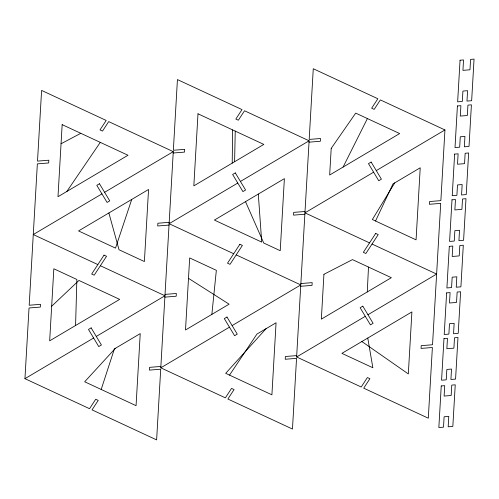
<?xml version="1.0" encoding="UTF-8"?>
<svg xmlns="http://www.w3.org/2000/svg" width="499" height="499" viewBox="0 0 499 499"><rect width="100%" height="100%" fill="white"/><g stroke="black" fill="none" stroke-linecap="round" stroke-linejoin="round"><path stroke-width="0.75" d="M232.21 163.136L232.634 129.908M234.605 161.713L235.229 131.112M75.574 325.498L76.871 279.484L53.83 268.774L49.669 340.836L119.666 299.381L78.942 280.444L51.665 306.243M367.283 291.94L368.493 267.065M160.865 366.453L149.544 367.358L149.388 370.102L160.709 369.198L156.624 439.893L92.041 409.866L98.222 400.404L95.714 399.237L89.533 408.7L24.95 378.672L29.029 307.983L40.35 307.078L40.513 304.334L29.191 305.238L37.356 163.859L48.677 162.955L48.833 160.21L37.512 161.115L41.598 90.425L106.181 120.446L100 129.908L102.507 131.075L108.688 121.613L173.272 151.64L160.79 367.825L225.373 397.853L231.548 388.39L234.062 389.557L227.881 399.019L292.464 429.046L296.543 358.351L285.228 359.255L285.384 356.511L296.705 355.606M309.031 142.165L320.352 141.261L320.508 138.516L309.187 139.421L313.272 68.731L377.855 98.752L371.674 108.214L374.181 109.381L380.363 99.919L444.946 129.946L440.866 200.635L429.545 201.54L429.383 204.284L440.704 203.38L432.539 344.759L421.218 345.664L421.062 348.408L432.384 347.504L428.298 418.199L363.715 388.172L369.896 378.71L367.389 377.543L361.207 387.006L296.624 356.978L309.106 140.793L244.522 110.766L238.341 120.228L235.834 119.061L242.015 109.599L177.432 79.578L173.353 150.268L184.667 149.363L184.511 152.108L173.19 153.012M211.857 314.382L216.348 270.327L189.67 257.927L185.509 329.989L229.097 304.172L188.491 278.33M101.191 389.451L114.396 348.901L140.231 333.606L136.065 405.668L84.674 381.772L115.394 348.308M131.73 199.438L115.506 248.115L78.549 230.931L148.552 189.477L144.392 261.538L119.018 249.743L108.876 212.973M375.541 221.007L392.956 183.938L420.227 167.783L416.066 239.844L372.354 219.529L394.734 182.883M343.094 167.065L367.401 118.562M229.528 375.123L256.941 334.081L276.066 322.759L271.905 394.821L225.685 373.333L266.048 328.691M66.829 191.479L100.274 142.371M101.939 193.886L33.271 234.549L97.854 264.576M104.603 192.302L173.272 151.64M237.774 183.039L169.111 223.702L233.694 253.729M240.443 181.455L309.106 140.793M24.95 378.672L93.619 338.01M96.282 336.432L164.951 295.764L100.361 265.742M373.614 172.186L304.945 212.855L369.534 242.882M376.277 170.608L444.946 129.946M160.79 367.825L229.453 327.163M232.122 325.585L300.785 284.917L236.202 254.895M296.624 356.978L365.293 316.316M367.956 314.738L436.625 274.07L372.042 244.048M61.053 143.762L80.794 133.314M169.192 222.329L157.871 223.234L157.709 225.978L169.03 225.074M305.026 211.482L293.705 212.387L293.549 215.131L304.87 214.227M165.026 294.391L176.347 293.487L176.191 296.231L164.87 297.136M300.866 283.544L312.187 282.64L312.025 285.384L300.704 286.289M361.875 341.541L408.319 373.932L411.906 311.912L341.902 353.367L372.865 367.757L367.769 338.048M245.514 201.652L263.759 243.038L280.226 250.691L284.386 178.63L214.389 220.084L261.713 242.09L258.307 194.08M62.157 124.644L57.99 196.712L127.993 155.258L62.157 124.644M197.991 113.797L193.83 185.865L263.828 144.411L197.991 113.797M323.932 274.313L321.344 319.142L391.347 277.687L352.481 259.617L323.932 274.313M331.205 148.396L329.664 175.018L399.668 133.557L355.693 113.117L331.205 148.396M441.247 385.939L438.846 427.549L443.511 427.175L444.11 416.771L448.776 416.403L448.177 426.801L452.836 426.427L455.244 384.823L451.763 385.103L451.165 395.501L444.122 396.063L444.728 385.665L441.247 385.939M443.979 338.603L441.578 380.207L446.243 379.833L446.842 369.435L451.508 369.06L450.909 379.465L455.575 379.09L457.976 337.486L454.495 337.761L453.897 348.165L446.861 348.726L447.46 338.322L443.979 338.603M446.624 292.882L444.216 334.486L448.882 334.112L449.487 323.714L454.146 323.34L453.547 333.737L458.213 333.369L460.614 291.765L457.14 292.04L456.535 302.444L449.499 303.005L450.098 292.601L446.624 292.882M449.306 246.35L446.904 287.954L451.57 287.58L452.169 277.182L456.834 276.808L456.236 287.212L460.901 286.838L463.303 245.234L459.822 245.508L459.223 255.912L452.188 256.474L452.786 246.069L449.306 246.35M451.994 199.818L449.593 241.422L454.258 241.054L454.857 230.65L459.523 230.276L458.924 240.68L463.59 240.306L465.991 198.702L462.511 198.976L461.912 209.38L454.87 209.942L455.475 199.544L451.994 199.818M454.633 154.097L452.231 195.702L456.897 195.327L457.496 184.929L462.161 184.555L461.563 194.959L466.228 194.585L468.63 152.981L465.149 153.255L464.55 163.66L457.514 164.221L458.113 153.817L454.633 154.097M457.415 105.95L455.013 147.554L459.679 147.18L460.278 136.782L464.943 136.408L464.344 146.806L469.01 146.438L471.412 104.834L467.931 105.108L467.332 115.512L460.296 116.074L460.895 105.669L457.415 105.95M460.053 60.229L457.652 101.833L462.317 101.459L462.916 91.061L467.582 90.687L466.983 101.085L471.649 100.717L474.05 59.107L470.569 59.387L469.971 69.791L462.935 70.353L463.534 59.949L460.053 60.229M104.035 255.114L91.679 274.032L94.186 275.199L106.543 256.28L104.035 255.114M239.876 244.267L227.513 263.185L230.02 264.351L242.383 245.433L239.876 244.267M375.71 233.42L363.353 252.338L365.861 253.504L378.217 234.586L375.71 233.42M99.463 183.751L96.8 185.329L107.079 202.438L109.743 200.86L99.463 183.751M235.303 172.904L232.634 174.482L242.913 191.591L245.583 190.013L235.303 172.904M91.142 327.874L88.479 329.452L98.758 346.568L101.422 344.984L91.142 327.874M371.137 162.056L368.474 163.635L378.753 180.744L381.417 179.166L371.137 162.056M226.983 317.027L224.313 318.605L234.592 335.721L237.262 334.137L226.983 317.027M362.817 306.18L360.153 307.758L370.433 324.874L373.096 323.29L362.817 306.18"/></g></svg>
